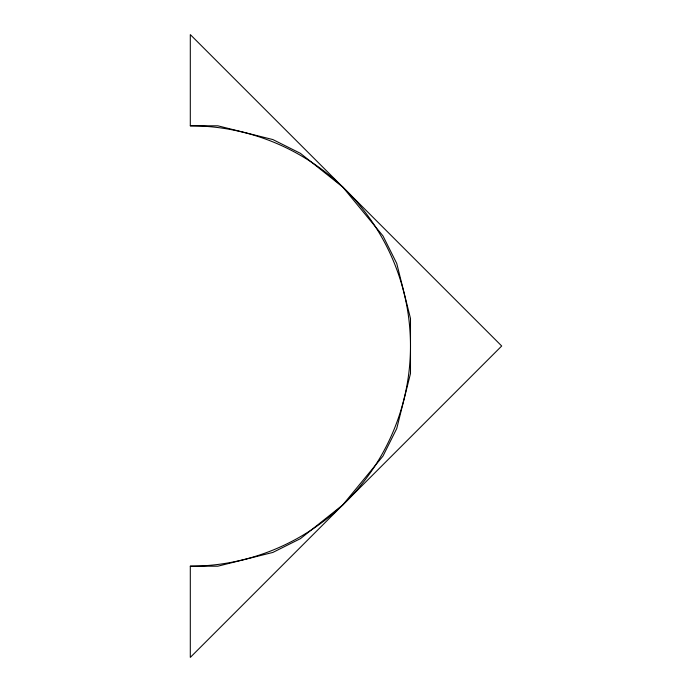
<?xml version="1.0" encoding="UTF-8"?>
<svg xmlns="http://www.w3.org/2000/svg" width="692" height="692" viewBox="0 0 692 692"><rect width="100%" height="100%" fill="white"/><g stroke="black" fill="none" stroke-linecap="round" stroke-linejoin="round"><path stroke-width="1.04" d="M190.3 125.806L217.824 125.806L272.873 139.568L300.397 153.33L342.73 187.03L382.97 235.903L396.732 263.427L410.494 318.476L410.494 373.524L396.732 428.573L382.97 456.097L342.73 504.97L300.397 538.67L272.873 552.432L217.824 566.194L190.3 566.194L190.3 657.4L501.7 346L190.3 34.6L190.3 125.806A220.194 220.194 0 0 1 410.494 346A220.194 220.194 0 0 1 190.3 566.194"/></g></svg>
